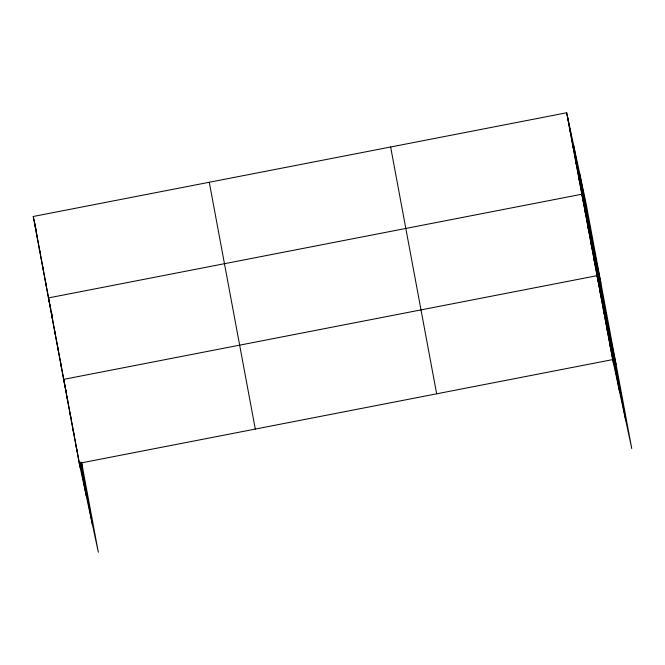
<?xml version="1.0" encoding="UTF-8"?>
<svg xmlns="http://www.w3.org/2000/svg" width="665" height="665" viewBox="0 0 665 665"><rect width="100%" height="100%" fill="white"/><g stroke="black" fill="none" stroke-linecap="round" stroke-linejoin="round"><path stroke-width="1" d="M81.554 462.192L98.337 552.224L79.268 463.289L33.25 216.474L566.663 112.776L585.732 201.711L631.75 448.526L612.681 359.599L566.663 112.776M79.268 463.289L612.681 359.599M569.697 129.068L570.711 133.781M572.74 145.361L573.745 150.066M575.774 161.645L576.788 166.358M578.816 177.937L579.822 182.651M600.919 283.157L581.85 194.23L48.437 297.92L49.443 302.633M584.884 210.514L585.898 215.227M587.927 226.807L588.932 231.52M590.961 243.099L591.975 247.804M594.003 259.392L595.009 264.096M616.106 364.611L597.037 275.676L63.624 379.374L65.428 387.786M600.171 292.459L601.177 297.172M603.296 309.242L604.302 313.955M606.43 326.025L607.436 330.738M609.556 342.816L610.561 347.521M33.25 216.474L34.256 221.187M36.242 230.447L34.455 222.11L40.141 252.742M36.284 232.767L37.298 237.472M39.326 249.051L40.133 252.825M42.361 265.343L43.375 270.057M45.403 281.636L46.409 286.341M49.642 303.556L50.839 309.117M51.429 311.902L52.227 315.601M51.471 314.213L52.485 318.926M54.513 330.505L55.519 335.21M57.547 346.798L58.562 351.502M60.59 363.082L61.596 367.795M65.827 389.64L66.616 393.348M81.496 462.749L82.693 468.301M66.758 396.157L67.763 400.87M69.883 412.94L70.889 417.653M73.017 429.723L74.023 434.436M76.142 446.506L77.148 451.219M579.772 173.914L625.79 420.737M573.629 145.278L619.655 392.101M567.669 117.489L613.695 364.304M390.638 146.998L436.656 393.813M209.275 182.252L255.302 429.075M80.781 462.233L92.377 524.427M79.983 462.225L86.242 495.791M40.332 253.764L80.282 468.002"/></g></svg>
